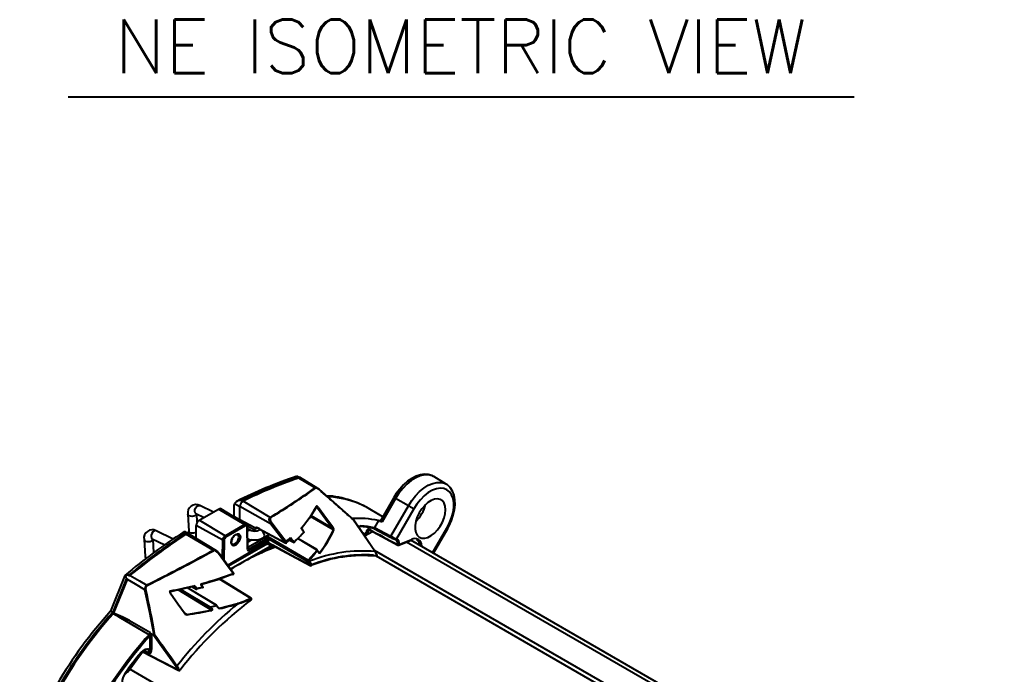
# Model space of a CAD drawing. Extents: x 6 to 134, y 1 to 99.
# Drawn here: x 80.23 to 93.86, y 22.84 to 31.99 of the extents above; entities that cross this region are included whole.
import ezdxf
from ezdxf.enums import TextEntityAlignment as Align

# ---------------------------------------------------------------- set-up
doc = ezdxf.new("R2010")
doc.units = 0
doc.header["$MEASUREMENT"] = 0
doc.layers.add('OBJECT', color=7, linetype='CONTINUOUS')
doc.styles.get("Standard").update_dxf_attribs({"font": 'SIMPLEX'})

msp = doc.modelspace()

# ---------------------------------------------------------------- linework, layer by layer
at = {"layer": 'OBJECT', "color": 1}
msp.add_line((80.914, 30.914), (91.901, 30.914), dxfattribs=at)
at = {"layer": 'OBJECT'}
for p, q in [((84.125, 25.606), (84.145, 25.595)), ((84.402, 25.438), (84.145, 25.595)), ((86.2, 25.497), (86.026, 25.602)), ((83.239, 25.228), (83.236, 25.208)), ((83.239, 25.228), (83.313, 25.184)), ((83.343, 25.267), (83.358, 25.259)), ((83.738, 25.032), (83.358, 25.259)), ((85.467, 25.311), (85.283, 24.992)), ((85.491, 25.297), (85.303, 24.972)), ((85.669, 25.194), (85.491, 25.297)), ((82.7, 25.085), (82.813, 25.031)), ((82.746, 24.992), (83.017, 25.149)), ((82.943, 25.106), (82.755, 25.198)), ((83.38, 24.932), (83.017, 25.149)), ((83.406, 24.934), (83.048, 25.151)), ((83.236, 25.043), (83.236, 25.208)), ((83.313, 24.996), (83.313, 25.184)), ((83.744, 24.944), (83.313, 25.184)), ((84.4, 25.161), (84.38, 25.172)), ((85.109, 25.161), (85.094, 25.17)), ((85.311, 25.04), (85.155, 25.134)), ((85.423, 24.768), (85.669, 25.194)), ((85.744, 25.15), (85.503, 24.732)), ((82.585, 25.076), (82.601, 24.839)), ((82.718, 24.964), (82.71, 25.08)), ((83.109, 24.775), (82.746, 24.992)), ((83.236, 25.043), (83.313, 24.996)), ((83.521, 24.884), (83.313, 24.996)), ((83.321, 24.986), (83.321, 24.992)), ((83.398, 24.939), (83.398, 24.95)), ((84.623, 24.859), (84.3, 25.046)), ((84.308, 25.058), (84.601, 24.888)), ((84.903, 24.998), (85.208, 24.551)), ((85.252, 24.988), (85.196, 24.891)), ((85.267, 24.979), (85.252, 24.988)), ((82.381, 24.729), (82.143, 24.845)), ((82.593, 24.803), (82.538, 24.833)), ((82.701, 24.738), (82.703, 24.919)), ((83.073, 24.713), (82.703, 24.919)), ((83.109, 24.775), (83.38, 24.932)), ((83.391, 24.914), (83.119, 24.757)), ((83.421, 24.581), (83.416, 24.899)), ((83.537, 24.843), (83.42, 24.911)), ((83.425, 24.587), (83.42, 24.906)), ((83.467, 24.851), (83.421, 24.873)), ((83.578, 24.879), (83.944, 24.682)), ((83.581, 24.872), (83.948, 24.675)), ((83.595, 24.865), (83.581, 24.857)), ((83.944, 24.682), (83.744, 24.944)), ((84.206, 24.822), (84.074, 24.684)), ((85.063, 24.796), (85.027, 24.816)), ((85.058, 24.772), (85.166, 24.834)), ((85.124, 24.854), (85.113, 24.849)), ((85.187, 24.879), (85.423, 24.75)), ((85.194, 24.889), (85.196, 24.891)), ((85.196, 24.891), (85.423, 24.768)), ((86.009, 24.536), (86.209, 24.882)), ((86.019, 24.53), (86.219, 24.876)), ((81.974, 24.723), (81.989, 24.486)), ((82.088, 24.732), (82.263, 24.647)), ((82.111, 24.537), (82.099, 24.727)), ((82.545, 24.807), (82.56, 24.798)), ((82.941, 24.572), (82.56, 24.798)), ((82.985, 24.566), (82.594, 24.803)), ((83.069, 24.467), (83.073, 24.713)), ((83.094, 24.713), (83.09, 24.438)), ((83.143, 24.366), (83.688, 24.681)), ((83.478, 24.719), (83.424, 24.688)), ((83.652, 24.744), (83.425, 24.612)), ((83.432, 24.587), (83.677, 24.729)), ((83.688, 24.711), (83.442, 24.569)), ((83.644, 24.748), (83.725, 24.795)), ((83.652, 24.743), (83.652, 24.744)), ((83.677, 24.729), (83.652, 24.743)), ((83.664, 24.76), (83.688, 24.747)), ((83.681, 24.726), (83.677, 24.729)), ((83.685, 24.772), (84.27, 24.434)), ((83.688, 24.747), (83.696, 24.741)), ((83.688, 24.681), (83.688, 24.711)), ((84.259, 24.416), (83.696, 24.741)), ((83.709, 24.711), (83.709, 24.681)), ((83.709, 24.681), (83.755, 24.654)), ((83.963, 24.678), (84.021, 24.728)), ((84.007, 24.715), (84.065, 24.684)), ((84.01, 24.719), (84.054, 24.695)), ((84.054, 24.695), (84.024, 24.735)), ((84.385, 24.58), (84.124, 24.736)), ((84.388, 24.581), (84.125, 24.738)), ((85.054, 24.783), (85.063, 24.796)), ((85.425, 24.75), (85.423, 24.75)), ((85.495, 24.735), (85.503, 24.732)), ((85.535, 24.643), (85.708, 24.715)), ((85.539, 24.651), (85.713, 24.723)), ((93.842, 19.955), (85.643, 24.688)), ((93.865, 20.001), (85.703, 24.713)), ((85.834, 24.639), (85.762, 24.679)), ((83.698, 24.662), (83.155, 24.349)), ((83.182, 24.311), (83.745, 24.636)), ((83.425, 24.591), (83.432, 24.587)), ((83.756, 24.618), (83.611, 24.534)), ((83.745, 24.636), (83.698, 24.662)), ((83.781, 24.639), (83.774, 24.636)), ((83.776, 24.641), (84.298, 24.359)), ((84.27, 24.434), (84.393, 24.574)), ((84.407, 24.558), (84.395, 24.574)), ((84.404, 24.555), (84.412, 24.55)), ((93.714, 19.652), (85.197, 24.568)), ((85.834, 24.637), (85.834, 24.639)), ((85.855, 24.641), (85.857, 24.624)), ((83.222, 24.257), (83.023, 24.529)), ((84.268, 24.404), (84.259, 24.416)), ((84.277, 24.43), (84.286, 24.418)), ((85.183, 24.504), (85.23, 24.499)), ((93.695, 19.598), (85.223, 24.488)), ((85.226, 24.518), (85.228, 24.512)), ((84.311, 24.367), (84.314, 24.368)), ((81.705, 24.22), (81.505, 23.721)), ((81.729, 24.183), (81.537, 23.705)), ((81.552, 23.696), (81.74, 24.164)), ((83.463, 23.902), (83.03, 24.17)), ((83.47, 23.903), (83.035, 24.172)), ((83.219, 24.249), (83.22, 24.25)), ((82.666, 24.065), (82.339, 23.993)), ((82.361, 23.998), (82.34, 23.986)), ((82.919, 23.737), (82.45, 24.018)), ((82.46, 24.02), (82.911, 23.75)), ((82.892, 23.777), (82.478, 24.024)), ((82.488, 24.026), (82.895, 23.783)), ((82.984, 23.805), (82.58, 24.046)), ((82.986, 23.805), (82.582, 24.047)), ((82.645, 24.06), (82.702, 24.028)), ((82.647, 24.061), (82.701, 24.031)), ((82.666, 24.065), (82.666, 24.065)), ((82.689, 24.052), (82.668, 24.064)), ((82.704, 24.031), (82.689, 24.052)), ((82.698, 24.06), (82.711, 24.042)), ((82.778, 24.094), (82.774, 24.093)), ((82.777, 24.105), (82.785, 24.107)), ((82.782, 24.081), (82.799, 24.057)), ((83.463, 23.902), (83.463, 23.902)), ((83.469, 23.895), (83.469, 23.895)), ((83.476, 23.89), (83.474, 23.898)), ((83.474, 23.898), (83.474, 23.898)), ((82.574, 23.676), (82.919, 23.737)), ((82.911, 23.75), (82.892, 23.777)), ((82.987, 23.803), (83.006, 23.776)), ((83.012, 23.773), (83.031, 23.762)), ((83.031, 23.762), (83.282, 23.828)), ((81.533, 23.708), (81.533, 23.707)), ((81.533, 23.707), (81.537, 23.705)), ((81.552, 23.696), (81.533, 23.707)), ((81.537, 23.705), (81.552, 23.696)), ((81.537, 23.705), (81.552, 23.696)), ((81.552, 23.696), (81.77, 23.591)), ((81.77, 23.591), (82.062, 23.422)), ((82.543, 23.695), (82.574, 23.676)), ((82.058, 23.378), (82.059, 23.385)), ((82.058, 23.377), (82.058, 23.378)), ((82.058, 23.183), (82.058, 23.377)), ((82.107, 23.384), (82.07, 23.405)), ((82.079, 23.378), (82.079, 23.377)), ((82.079, 23.377), (82.079, 23.184)), ((82.423, 22.944), (82.107, 23.384)), ((81.899, 23.079), (81.887, 23.085)), ((81.911, 23.106), (81.906, 23.109)), ((81.91, 23.111), (81.91, 23.113)), ((81.916, 23.1), (81.911, 23.106)), ((81.931, 23.137), (81.931, 23.12)), ((81.947, 23.159), (82.46, 22.891)), ((82.058, 23.125), (81.968, 23.174)), ((92.282, 16.842), (81.775, 22.908))]:
    msp.add_line(p, q, dxfattribs=at)
at = {"layer": 'OBJECT', "flags": 128}
for points in [[(86.021, 25.603), (85.997, 25.617), (85.947, 25.631), (85.893, 25.635), (85.837, 25.627), (85.778, 25.608), (85.718, 25.577), (85.659, 25.537), (85.602, 25.487), (85.549, 25.429), (85.501, 25.365), (85.467, 25.311)], [(84.125, 25.606), (84.104, 25.603), (84.103, 25.602)], [(84.13, 25.593), (84.127, 25.597), (84.125, 25.606)], [(84.138, 25.582), (84.138, 25.582), (84.139, 25.583), (84.138, 25.584), (84.134, 25.589), (84.13, 25.593)], [(84.364, 25.444), (84.242, 25.518), (84.138, 25.582)], [(86.026, 25.602), (86, 25.615), (85.949, 25.627), (85.894, 25.627), (85.834, 25.613), (85.772, 25.586), (85.71, 25.547), (85.65, 25.498), (85.592, 25.438), (85.538, 25.371), (85.491, 25.297)], [(85.669, 25.194), (85.716, 25.267), (85.769, 25.334), (85.827, 25.393), (85.887, 25.442), (85.948, 25.481), (86.01, 25.507), (86.069, 25.521), (86.124, 25.522), (86.174, 25.509), (86.202, 25.496)], [(86.219, 24.876), (86.24, 24.914), (86.273, 24.987), (86.298, 25.062), (86.315, 25.136), (86.323, 25.208), (86.321, 25.278), (86.31, 25.343), (86.287, 25.4), (86.255, 25.449), (86.215, 25.486), (86.201, 25.494)], [(84.42, 25.421), (84.401, 25.435), (84.389, 25.441), (84.377, 25.441), (84.371, 25.439)], [(84.398, 25.441), (84.399, 25.44), (84.42, 25.425)], [(84.42, 25.425), (84.665, 25.211), (84.907, 24.996)], [(84.42, 25.425), (84.421, 25.425), (84.421, 25.425), (84.421, 25.424), (84.421, 25.424), (84.421, 25.424), (84.421, 25.423), (84.421, 25.422), (84.42, 25.421)], [(86.209, 24.882), (86.246, 24.954), (86.274, 25.028), (86.294, 25.101), (86.304, 25.172), (86.304, 25.238), (86.294, 25.298), (86.274, 25.349), (86.246, 25.389), (86.209, 25.419), (86.165, 25.436), (86.116, 25.44), (86.062, 25.432), (86.005, 25.411), (85.948, 25.378), (85.892, 25.334), (85.838, 25.28), (85.788, 25.218), (85.744, 25.15)], [(85.491, 25.297), (85.483, 25.302), (85.476, 25.306), (85.471, 25.308), (85.468, 25.31), (85.467, 25.311)], [(86.19, 25.139), (86.185, 25.189), (86.17, 25.231), (86.147, 25.263), (86.115, 25.284), (86.077, 25.292), (86.034, 25.287), (85.988, 25.269), (85.942, 25.239), (85.898, 25.2), (85.857, 25.151), (85.822, 25.096), (85.794, 25.038), (85.775, 24.978), (85.765, 24.921), (85.765, 24.867), (85.775, 24.821), (85.794, 24.784), (85.822, 24.758), (85.857, 24.743), (85.898, 24.742), (85.942, 24.753), (85.988, 24.777), (86.034, 24.812), (86.077, 24.856), (86.115, 24.908), (86.147, 24.965), (86.17, 25.025), (86.185, 25.084), (86.19, 25.139)], [(82.7, 25.085), (82.699, 25.086), (82.688, 25.098), (82.683, 25.116), (82.685, 25.138), (82.694, 25.161), (82.707, 25.181), (82.724, 25.195), (82.741, 25.2), (82.755, 25.198)], [(82.695, 25.087), (82.697, 25.087), (82.7, 25.085)], [(84.38, 25.172), (84.281, 25.015), (84.17, 24.873)], [(84.385, 25.172), (84.39, 25.169), (84.4, 25.161)], [(84.413, 25.17), (84.402, 25.182), (84.397, 25.186), (84.393, 25.188), (84.39, 25.188), (84.387, 25.187), (84.386, 25.185)], [(84.601, 24.888), (84.512, 25.009), (84.4, 25.161)], [(84.413, 25.17), (84.525, 25.019), (84.614, 24.898)], [(85.744, 25.15), (85.738, 25.154), (85.729, 25.159), (85.72, 25.165), (85.71, 25.171), (85.699, 25.177), (85.689, 25.183), (85.678, 25.189), (85.669, 25.194)], [(82.692, 25.059), (82.672, 25.051), (82.648, 25.047), (82.624, 25.048), (82.604, 25.055), (82.59, 25.065), (82.585, 25.076)], [(82.71, 25.081), (82.705, 25.07), (82.692, 25.059)], [(83.744, 24.944), (83.728, 24.979), (83.725, 25.001), (83.727, 25.017), (83.731, 25.025), (83.737, 25.031), (83.738, 25.032)], [(83.744, 25.027), (83.743, 25.026), (83.74, 25.022), (83.738, 25.015), (83.738, 25.003), (83.744, 24.986), (83.761, 24.957)], [(83.761, 24.957), (83.779, 24.934), (83.851, 24.84), (83.962, 24.696)], [(84.907, 24.996), (84.907, 24.996), (84.906, 24.994), (84.906, 24.994)], [(85.267, 24.979), (85.264, 24.985), (85.268, 24.988), (85.278, 24.986)], [(85.283, 24.992), (85.28, 24.988), (85.277, 24.987), (85.275, 24.986), (85.275, 24.986)], [(85.284, 24.992), (85.283, 24.991), (85.286, 24.985), (85.295, 24.978), (85.303, 24.972)], [(82.143, 24.845), (82.13, 24.847), (82.112, 24.841), (82.096, 24.828), (82.082, 24.808), (82.074, 24.785), (82.072, 24.763), (82.076, 24.745), (82.087, 24.733), (82.088, 24.732)], [(82.702, 24.819), (82.687, 24.814), (82.663, 24.81), (82.639, 24.812), (82.619, 24.818), (82.606, 24.828), (82.601, 24.839)], [(83.644, 24.748), (83.646, 24.75), (83.655, 24.762), (83.657, 24.781), (83.652, 24.803), (83.641, 24.825), (83.626, 24.843), (83.609, 24.855), (83.592, 24.86), (83.582, 24.857)], [(84.209, 24.829), (84.203, 24.837), (84.177, 24.872)], [(84.178, 24.871), (84.194, 24.849), (84.209, 24.828)], [(84.629, 24.856), (84.629, 24.857), (84.63, 24.861), (84.629, 24.867), (84.624, 24.881), (84.614, 24.898)], [(84.966, 24.906), (84.998, 24.913), (85.002, 24.913)], [(85.113, 24.849), (85.104, 24.825), (85.079, 24.783)], [(85.123, 24.857), (85.124, 24.856), (85.523, 24.644)], [(85.194, 24.889), (85.193, 24.885), (85.191, 24.882), (85.189, 24.88), (85.187, 24.879), (85.187, 24.879)], [(86.209, 24.882), (86.214, 24.879), (86.218, 24.877), (86.219, 24.876), (86.219, 24.876)], [(81.974, 24.723), (81.979, 24.712), (81.992, 24.702), (82.012, 24.695), (82.036, 24.694), (82.06, 24.697), (82.08, 24.706)], [(82.08, 24.706), (82.094, 24.717), (82.098, 24.728)], [(82.084, 24.734), (82.085, 24.734), (82.088, 24.732)], [(83.19, 24.683), (83.195, 24.714), (83.209, 24.747), (83.23, 24.775), (83.255, 24.795), (83.28, 24.804), (83.301, 24.8), (83.315, 24.784), (83.32, 24.758), (83.315, 24.726), (83.301, 24.694), (83.28, 24.665), (83.255, 24.645), (83.23, 24.636), (83.209, 24.64), (83.195, 24.657), (83.19, 24.683)], [(83.204, 24.731), (83.215, 24.752), (83.233, 24.774), (83.252, 24.789), (83.269, 24.795), (83.281, 24.794), (83.282, 24.793)], [(83.205, 24.66), (83.206, 24.659), (83.224, 24.656), (83.244, 24.663), (83.265, 24.68), (83.283, 24.704), (83.295, 24.731), (83.299, 24.758), (83.295, 24.779), (83.283, 24.793), (83.283, 24.793)], [(83.652, 24.744), (83.651, 24.744), (83.645, 24.749)], [(83.964, 24.677), (83.965, 24.678), (83.967, 24.681), (83.967, 24.684), (83.966, 24.688), (83.965, 24.692), (83.962, 24.696)], [(84.022, 24.75), (84.028, 24.742), (84.052, 24.711), (84.06, 24.7)], [(84.06, 24.7), (84.067, 24.693), (84.07, 24.691), (84.072, 24.69), (84.074, 24.69), (84.076, 24.69), (84.076, 24.691)], [(85.423, 24.75), (85.423, 24.751), (85.422, 24.752), (85.421, 24.754), (85.42, 24.756), (85.42, 24.759), (85.421, 24.762), (85.422, 24.765), (85.423, 24.768)], [(85.48, 24.727), (85.484, 24.726), (85.489, 24.727), (85.492, 24.73), (85.495, 24.735)], [(85.486, 24.725), (85.48, 24.727), (85.48, 24.727)], [(85.499, 24.716), (85.493, 24.722), (85.486, 24.725)], [(82.941, 24.572), (82.949, 24.575), (82.96, 24.575), (82.977, 24.57), (83.001, 24.553), (83.022, 24.527)], [(83.016, 24.527), (82.996, 24.548), (82.975, 24.563), (82.961, 24.568), (82.952, 24.568), (82.946, 24.566)], [(83.426, 24.585), (83.425, 24.586), (83.425, 24.587)], [(83.768, 24.642), (83.766, 24.639), (83.765, 24.636)], [(83.773, 24.648), (84.037, 24.505), (84.29, 24.368)], [(83.776, 24.641), (83.776, 24.641), (83.776, 24.641)], [(84.393, 24.574), (84.391, 24.575), (84.385, 24.58)], [(84.388, 24.581), (84.388, 24.581), (84.388, 24.581)], [(84.427, 24.526), (84.409, 24.549), (84.408, 24.55), (84.397, 24.565)], [(84.423, 24.536), (84.42, 24.541), (84.409, 24.552)], [(84.412, 24.55), (84.424, 24.54), (84.427, 24.535)], [(85.232, 24.501), (85.225, 24.519), (85.207, 24.554)], [(85.519, 24.652), (85.519, 24.65), (85.519, 24.648), (85.52, 24.646), (85.521, 24.645), (85.522, 24.644), (85.522, 24.644), (85.522, 24.644)], [(81.989, 24.486), (81.993, 24.46), (81.996, 24.451)], [(83.023, 24.53), (83.023, 24.53), (83.023, 24.53), (83.022, 24.53), (83.02, 24.529), (83.018, 24.528), (83.016, 24.527)], [(83.219, 24.249), (83.15, 24.343), (83.016, 24.527)], [(84.29, 24.368), (84.282, 24.383), (84.268, 24.404)], [(84.286, 24.418), (84.301, 24.394), (84.314, 24.368)], [(84.427, 24.526), (84.427, 24.526), (84.423, 24.536)], [(85.218, 24.489), (85.22, 24.488), (85.221, 24.488)], [(85.232, 24.501), (85.233, 24.504), (85.233, 24.507), (85.233, 24.507)], [(84.307, 24.357), (84.309, 24.357), (84.311, 24.358)], [(84.308, 24.357), (84.309, 24.357), (84.31, 24.358), (84.31, 24.36), (84.311, 24.362), (84.311, 24.364), (84.311, 24.367)], [(81.705, 24.219), (81.71, 24.221), (81.72, 24.218)], [(81.729, 24.183), (81.725, 24.192), (81.72, 24.218)], [(81.74, 24.164), (81.74, 24.165), (81.74, 24.167), (81.739, 24.169), (81.734, 24.177), (81.729, 24.183)], [(81.987, 24.02), (81.853, 24.098), (81.74, 24.164)], [(81.758, 24.223), (81.765, 24.221), (81.77, 24.221), (81.774, 24.22), (81.778, 24.22), (81.779, 24.22), (81.78, 24.221), (81.781, 24.221)], [(81.781, 24.221), (81.91, 24.146), (82.013, 24.086)], [(83.216, 24.237), (83.005, 24.161), (82.783, 24.095)], [(83.219, 24.236), (83.22, 24.236), (83.221, 24.238), (83.221, 24.24), (83.221, 24.243), (83.22, 24.246), (83.219, 24.249)], [(83.219, 24.235), (83.22, 24.236), (83.221, 24.236)], [(83.22, 24.25), (83.221, 24.25), (83.222, 24.251), (83.223, 24.253), (83.223, 24.256), (83.222, 24.257)], [(83.221, 24.236), (83.222, 24.237), (83.223, 24.239), (83.223, 24.241), (83.223, 24.244), (83.221, 24.247), (83.22, 24.25)], [(83.221, 24.236), (83.224, 24.238), (83.226, 24.242), (83.227, 24.245), (83.227, 24.248), (83.226, 24.25), (83.225, 24.254), (83.222, 24.257)], [(82.113, 23.383), (82.055, 23.703), (81.987, 24.02)], [(82.34, 24.005), (82.337, 24.003), (82.334, 24.001), (82.332, 23.998), (82.331, 23.993), (82.332, 23.985), (82.339, 23.973)], [(82.666, 24.065), (82.667, 24.064), (82.668, 24.064), (82.668, 24.064)], [(82.668, 24.064), (82.669, 24.064), (82.669, 24.066), (82.67, 24.068), (82.669, 24.071), (82.669, 24.074), (82.668, 24.077)], [(82.689, 24.052), (82.679, 24.059), (82.676, 24.061)], [(82.701, 24.031), (82.702, 24.03), (82.703, 24.03), (82.704, 24.031), (82.704, 24.031)], [(82.793, 24.051), (82.76, 24.043), (82.704, 24.029)], [(82.708, 24.028), (82.708, 24.028), (82.709, 24.029), (82.71, 24.029)], [(82.711, 24.042), (82.762, 24.054), (82.79, 24.062)], [(82.77, 24.098), (82.771, 24.1), (82.772, 24.102)], [(82.772, 24.088), (82.771, 24.093), (82.77, 24.098)], [(82.77, 24.098), (82.773, 24.097), (82.775, 24.096), (82.777, 24.095), (82.778, 24.094), (82.778, 24.092), (82.777, 24.091), (82.775, 24.091), (82.773, 24.09)], [(82.772, 24.102), (82.774, 24.104), (82.777, 24.105)], [(82.772, 24.102), (82.775, 24.101), (82.777, 24.099), (82.779, 24.097), (82.78, 24.095), (82.779, 24.094), (82.778, 24.093), (82.776, 24.093), (82.774, 24.093)], [(82.772, 24.088), (82.774, 24.089), (82.776, 24.089), (82.778, 24.089), (82.779, 24.089), (82.779, 24.088), (82.779, 24.088)], [(82.777, 24.08), (82.772, 24.088), (82.772, 24.088)], [(82.777, 24.105), (82.779, 24.103), (82.781, 24.101), (82.782, 24.098), (82.783, 24.096), (82.783, 24.094), (82.782, 24.093), (82.78, 24.093), (82.778, 24.094)], [(82.783, 24.082), (82.783, 24.082), (82.782, 24.083), (82.781, 24.082), (82.78, 24.082), (82.779, 24.081), (82.777, 24.08)], [(82.79, 24.062), (82.779, 24.078), (82.777, 24.08)], [(82.783, 24.095), (82.784, 24.094), (82.785, 24.094), (82.786, 24.095), (82.787, 24.096), (82.787, 24.099), (82.787, 24.101), (82.786, 24.104), (82.785, 24.107)], [(82.797, 24.05), (82.798, 24.051), (82.798, 24.052), (82.798, 24.053), (82.797, 24.055), (82.794, 24.059), (82.792, 24.06), (82.791, 24.061), (82.791, 24.062), (82.791, 24.062), (82.79, 24.062), (82.79, 24.062)], [(82.793, 24.051), (82.795, 24.05), (82.797, 24.05)], [(82.345, 23.976), (82.342, 23.981), (82.339, 23.987), (82.339, 23.99), (82.339, 23.991), (82.34, 23.991), (82.34, 23.991), (82.34, 23.992), (82.34, 23.992), (82.34, 23.992)], [(82.533, 23.696), (82.447, 23.819), (82.339, 23.973)], [(82.344, 23.974), (82.452, 23.82), (82.539, 23.697)], [(83.282, 23.828), (83.375, 23.862), (83.463, 23.902)], [(83.474, 23.898), (83.475, 23.898), (83.474, 23.898), (83.472, 23.897), (83.469, 23.895)], [(83.474, 23.88), (83.47, 23.891), (83.469, 23.895)], [(83.474, 23.898), (83.473, 23.901), (83.47, 23.903)], [(82.895, 23.783), (82.9, 23.781), (82.901, 23.781)], [(82.901, 23.781), (82.946, 23.791), (82.987, 23.8)], [(82.988, 23.795), (82.948, 23.786), (82.906, 23.777)], [(82.906, 23.777), (82.918, 23.761), (82.92, 23.758)], [(82.919, 23.737), (82.92, 23.737), (82.92, 23.737), (82.921, 23.738), (82.921, 23.738), (82.921, 23.738), (82.921, 23.739), (82.92, 23.74), (82.916, 23.746), (82.911, 23.75)], [(82.92, 23.758), (82.926, 23.747), (82.927, 23.741), (82.927, 23.738), (82.926, 23.735), (82.924, 23.734), (82.921, 23.733)], [(82.987, 23.8), (82.987, 23.8), (82.987, 23.801), (82.987, 23.802), (82.984, 23.805)], [(82.991, 23.801), (82.989, 23.803), (82.986, 23.805)], [(83.002, 23.776), (82.99, 23.792), (82.988, 23.795)], [(82.991, 23.801), (82.991, 23.8), (82.99, 23.799)], [(83.007, 23.778), (83.007, 23.778), (83.007, 23.778), (83.006, 23.778), (83.005, 23.778), (83.003, 23.777), (83.002, 23.776)], [(81.77, 23.591), (81.676, 23.635), (81.577, 23.677), (81.551, 23.684), (81.543, 23.685), (81.542, 23.684), (81.541, 23.684), (81.54, 23.684)], [(82.043, 23.392), (81.968, 23.436), (81.625, 23.635), (81.54, 23.684)], [(82.059, 23.385), (82.06, 23.392), (82.061, 23.397), (82.062, 23.401), (82.063, 23.403), (82.064, 23.404), (82.065, 23.405), (82.066, 23.406), (82.069, 23.405), (82.07, 23.405)], [(82.058, 23.125), (82.058, 23.125), (82.058, 23.129), (82.052, 23.159), (82.037, 23.179), (82.014, 23.188), (81.986, 23.184), (81.956, 23.168), (81.927, 23.139), (81.927, 23.139)], [(81.932, 23.141), (81.965, 23.173), (81.998, 23.191), (82.03, 23.196), (82.055, 23.186), (82.058, 23.183)], [(81.775, 22.908), (81.911, 23.095), (81.958, 23.155)], [(81.927, 23.139), (81.93, 23.137), (81.933, 23.137), (81.933, 23.138), (81.932, 23.141)], [(81.951, 23.162), (82.19, 23.037), (82.444, 22.905)], [(82.444, 22.905), (82.44, 22.914), (82.423, 22.944)], [(81.706, 22.853), (81.709, 22.851), (81.711, 22.851), (81.712, 22.852), (81.71, 22.854)]]:
    msp.add_lwpolyline(points, dxfattribs=at)
at = {"layer": 'OBJECT'}
for centre, radius, start, end in [((85.99, 19.88), 6.026, 108.2496, 116.8679), ((86.032, 19.879), 6.022, 108.4073, 116.5206), ((86.051, 19.863), 6.03, 108.496, 116.5173), ((77.55, 35.123), 11.837, 301.5139, 305.145), ((77.501, 35.215), 11.948, 301.4976, 305.0977), ((84.379, 25.415), 0.0325, 53.7758, 116.0848), ((84.358, 25.428), 0.017, 39.0468, 67.6616), ((56.736, -6.556), 42.296, 48.2398, 49.1161), ((83.323, 25.165), 0.104, 78.6931, 143.0176), ((83.404, 25.18), 0.0911, 120.0392, 177.6261), ((84.473, 24.156), 1.179, 70.6418, 87.4528), ((84.447, 23.931), 1.4, 72.2103, 86.4521), ((84.475, 23.996), 1.326, 59.1534, 86.8165), ((84.484, 24.058), 1.268, 61.2629, 72.0772), ((82.7, 25.096), 0.116, 61.6078, 189.7919), ((83.035, 25.126), 0.0287, 63.0702, 127.2888), ((82.767, 26.101), 1.86, 319.1647, 330.515), ((84.382, 25.18), 0.00792, 255.6109, 326.419), ((84.381, 25.179), 0.00823, 334.7288, 55.8052), ((84.44, 25.12), 0.0572, 118.5367, 134.6333), ((85.439, 25.327), 0.485, 313.6538, 346.3516), ((82.796, 24.914), 0.0924, 122.6526, 176.7699), ((83.729, 25.015), 0.0186, 38.0571, 62.4114), ((83.799, 24.891), 0.0761, 120.0897, 136.7706), ((84.949, 23.497), 1.522, 78.5138, 92.7317), ((-21.563, -48.075), 129.131, 34.22471, 34.4616), ((85.301, 25.055), 0.0832, 245.9759, 271.4664), ((87.482, 17.266), 9.041, 123.1677, 129.7108), ((82.088, 24.743), 0.116, 61.6079, 189.7918), ((82.475, 24.8), 0.0703, 5.3232, 27.171), ((82.518, 24.835), 0.0834, 337.5058, 3.0701), ((83.395, 24.912), 0.0245, 64.0951, 127.1813), ((83.367, 24.913), 0.0231, 2.653, 56.7674), ((83.401, 24.902), 0.0157, 352.2852, 129.4357), ((83.391, 24.908), 0.03, 355.8191, 60.5236), ((83.413, 24.906), 0.0074, 293.8964, 356.7892), ((83.455, 24.811), 0.0417, 73.9946, 143.2834), ((83.518, 24.976), 0.135, 247.9179, 297.9434), ((83.538, 24.913), 0.0333, 238.6144, 288.221), ((83.585, 24.879), 0.00731, 173.4815, 237.3307), ((82.792, 26.053), 1.872, 313.2982, 319.154), ((84.19, 24.881), 0.0167, 167.9882, 215.5313), ((84.127, 24.868), 0.0495, 9.6609, 19.7099), ((84.163, 24.876), 0.0139, 353.0054, 37.2243), ((84.184, 24.877), 0.00809, 186.5998, 221.5259), ((84.178, 24.87), 0.00161, 76.7511, 131.2847), ((84.177, 24.872), 0.00114, 304.8171, 359.6913), ((84.207, 24.825), 0.00348, 249.608, 316.1307), ((84.21, 24.827), 0.00169, 78.9263, 130.243), ((84.206, 24.825), 0.00445, 329.0326, 53.8805), ((84.206, 24.826), 0.005, 0, 36.5959), ((84.206, 24.826), 0.005, 319.2094, 0), ((83.097, 25.565), 1.682, 322.2571, 335.187), ((83.095, 25.57), 1.692, 321.9073, 335.0738), ((84.642, 24.847), 0.0582, 118.4625, 134.3627), ((84.556, 24.831), 0.0733, 22.791, 51.6242), ((84.621, 24.847), 0.0126, 50.5368, 80.1915), ((84.984, 24.87), 0.0354, 85.5659, 115.3641), ((84.991, 24.915), 0.0112, 245.7851, 346.7106), ((84.907, 23.504), 1.403, 78.5012, 86.4929), ((84.921, 23.501), 1.414, 78.8728, 86.738), ((84.882, 24.925), 0.222, 324.3755, 341.4003), ((85.11, 24.851), 0.018, 59.7823, 169.7768), ((85.113, 24.89), 0.0415, 240.6593, 269.7031), ((85.127, 24.844), 0.0147, 113.5982, 161.6764), ((111.406, 73.348), 55.149, 241.5333, 242.004), ((85.128, 24.864), 0.00866, 164.0606, 233.1926), ((85.12, 24.852), 0.00602, 59.508, 78.3996), ((87.598, 17.166), 9.16, 123.4755, 129.6087), ((87.608, 17.164), 9.152, 123.4736, 129.546), ((82.58, 24.776), 0.0304, 64.1744, 131.5336), ((83.151, 24.709), 0.0786, 122.652, 176.7705), ((83.083, 24.734), 0.0235, 243.1, 296.3105), ((83.149, 24.71), 0.0555, 122.6528, 176.7697), ((83.096, 24.756), 0.0231, 2.653, 56.7674), ((83.284, 24.689), 0.0895, 152.5695, 180.4253), ((83.228, 24.686), 0.0343, 175.1771, 228.2037), ((83.518, 24.971), 0.255, 248.0747, 299.3921), ((83.639, 24.763), 0.0242, 303.8424, 350.399), ((83.639, 24.764), 0.0243, 303.9022, 349.1811), ((83.664, 24.749), 0.024, 303.6795, 354.1985), ((83.66, 24.76), 0.0401, 301.5698, 331.9101), ((83.699, 24.69), 0.0231, 63.2323, 117.3429), ((83.699, 24.66), 0.0231, 63.2323, 117.3429), ((83.711, 24.682), 0.0231, 182.6531, 236.7719), ((83.685, 24.682), 0.0238, 303.5173, 356.4824), ((84, 24.63), 0.0764, 120.0457, 136.7236), ((83.952, 24.682), 0.00731, 173.4847, 237.3259), ((83.955, 24.689), 0.015, 241.7344, 310.6002), ((82.676, 26.2), 1.978, 310.5349, 312.8695), ((84.015, 24.734), 0.00862, 316.5521, 7.9786), ((83.96, 24.735), 0.0638, 0.372, 13.6332), ((84.073, 24.677), 0.0257, 119.8208, 136.5555), ((84.076, 24.706), 0.0246, 206.3724, 242.834), ((84.071, 24.692), 0.00961, 233.5973, 310.4491), ((84.074, 24.687), 0.00438, 323.7362, 55.0483), ((85.025, 24.731), 0.0746, 43.8305, 59.8088), ((85.677, 25.236), 0.532, 241.4972, 250.0158), ((85.572, 25.026), 0.313, 241.9783, 253.0632), ((85.491, 24.737), 0.0129, 247.2575, 339.5297), ((85.456, 24.668), 0.0642, 345.5346, 48.0559), ((85.469, 24.668), 0.0723, 345.9855, 62.115), ((85.704, 24.723), 0.00896, 297.2136, 358.4999), ((85.759, 24.639), 0.0958, 1.2147, 118.7747), ((85.738, 24.635), 0.0956, 2.312, 58.5244), ((66.962, 53.993), 33.48, 296.7149, 298.5066), ((66.811, 54.254), 33.789, 296.7454, 298.5225), ((82.927, 24.553), 0.0231, 33.73, 52.4918), ((84.854, 21.738), 3.06, 109.6673, 122.9639), ((83.418, 24.588), 0.00742, 293.9746, 356.6895), ((83.419, 24.568), 0.0231, 2.6535, 56.7662), ((83.732, 24.655), 0.0238, 303.5187, 356.4813), ((83.653, 24.678), 0.119, 329.2734, 339.141), ((83.769, 24.646), 0.0106, 243.8956, 295.3684), ((83.788, 24.628), 0.0249, 127.7269, 145.1857), ((83.78, 24.647), 0.00663, 171.1574, 240.3597), ((83.78, 24.635), 0.00669, 127.5916, 175.5355), ((83.096, 25.595), 1.659, 315.3727, 321.6316), ((85.03, 22.565), 1.997, 84.9111, 111.8773), ((84.387, 24.578), 0.00254, 68.0699, 125.5379), ((84.381, 24.564), 0.0176, 25.8775, 67.649), ((84.373, 24.558), 0.0248, 17.2989, 39.2898), ((84.394, 24.57), 0.00432, 47.9281, 102.7204), ((84.377, 24.567), 0.0199, 354.3623, 15.6886), ((85.53, 24.675), 0.0259, 242.7139, 290.2182), ((85.529, 24.657), 0.015, 242.1977, 292.5383), ((85.53, 24.651), 0.00896, 297.2085, 358.5051), ((85.843, 24.658), 0.0207, 244.3695, 305.194), ((82.021, 24.495), 0.0332, 194.6601, 253.5144), ((84.283, 24.414), 0.0238, 123.5424, 176.4579), ((84.315, 24.362), 0.0774, 119.7351, 136.4672), ((84.325, 24.351), 0.0773, 119.7186, 136.4858), ((84.263, 24.416), 0.0196, 45.5115, 70.2497), ((85.033, 22.54), 1.958, 84.5512, 111.7882), ((85.049, 22.521), 1.987, 86.1451, 111.7101), ((84.426, 24.54), 0.00467, 230.5607, 279.5426), ((84.363, 24.532), 0.0641, 354.1113, 2.8519), ((85.22, 24.498), 0.00974, 272.9479, 8.0811), ((85.223, 24.499), 0.0109, 259.3793, 342.0144), ((85.23, 24.502), 0.00232, 272.6003, 346.6582), ((85.228, 24.498), 0.00532, 340.9542, 43.7957), ((85.221, 24.501), 0.0133, 335.1045, 25.7379), ((84.302, 24.394), 0.0285, 243.6944, 287.3256), ((84.308, 24.376), 0.0199, 202.9429, 239.0692), ((84.305, 24.369), 0.0121, 233.194, 283.1527), ((84.306, 24.365), 0.00817, 301.2339, 24.4076), ((81.749, 24.15), 0.0733, 83.3255, 113.5913), ((81.634, 28.362), 4.408, 285.1358, 291.0662), ((83.218, 24.239), 0.00335, 219.6555, 286.0393), ((82.045, 24.035), 0.0601, 122.0199, 194.7409), ((82.008, 23.967), 0.0569, 99.7126, 111.4194), ((82.042, 24.04), 0.0467, 120.9917, 201.0888), ((71.526, 21.634), 10.741, 9.3952, 12.8502), ((81.984, 24.061), 0.0386, 29.0283, 40.5492), ((81.092, 30.461), 6.576, 280.944, 283.8654), ((82.326, 23.998), 0.0156, 335.8967, 24.7462), ((82.669, 24.043), 0.0336, 29.4802, 91.7069), ((82.668, 24.052), 0.0114, 51.0323, 91.9043), ((82.725, 24.017), 0.0498, 122.0237, 135.8502), ((82.703, 24.031), 0.00252, 174.6618, 235.8021), ((82.706, 24.034), 0.00628, 232.8523, 288.7288), ((83.238, 23.665), 0.647, 144.4347, 145.5525), ((82.709, 24.035), 0.00617, 221.9504, 276.9071), ((82.666, 24.042), 0.0454, 343.312, 359.103), ((82.792, 24.093), 0.0139, 180.4617, 230.0202), ((82.78, 24.082), 0.00232, 305.0534, 358.4421), ((82.791, 24.045), 0.0173, 58.8363, 91.1086), ((82.795, 24.056), 0.00559, 290.0277, 40.2299), ((82.345, 23.966), 0.00984, 92.4966, 133.8411), ((82.343, 23.976), 0.00207, 301.4812, 359.2105), ((86.688, 19.638), 5.323, 127.1539, 142.2797), ((82.91, 25.074), 1.305, 286.6882, 295.3637), ((83.467, 23.898), 0.00641, 63.6122, 130.5919), ((83.453, 23.89), 0.0163, 18.0147, 51.9234), ((83.454, 23.89), 0.0156, 19.9145, 55.7395), ((83.47, 23.887), 0.00801, 299.184, 24.5563), ((86.147, 19.543), 6.245, 138.0133, 161.2776), ((86.796, 19.546), 5.535, 129.3863, 142.0109), ((81.692, 29.6), 5.995, 278.4779, 281.8349), ((82.9, 23.776), 0.00781, 122.4891, 176.3251), ((82.896, 23.8), 0.0237, 260.6353, 278.1436), ((82.912, 23.774), 0.0135, 151.3637, 170.0118), ((82.904, 23.735), 0.0418, 86.8565, 96.9804), ((82.885, 23.751), 0.0331, 50.604, 62.8924), ((82.947, 23.715), 0.0501, 122.0975, 135.7125), ((82.902, 23.727), 0.0199, 15.5508, 30.4383), ((82.985, 23.803), 0.00252, 66.497, 125.7056), ((82.957, 23.796), 0.0308, 358.2107, 7.6249), ((82.987, 23.794), 0.00607, 53.0873, 84.8829), ((83.334, 23.542), 0.429, 143.2844, 143.9251), ((83.032, 23.792), 0.0349, 208.1841, 270.7356), ((83.037, 23.797), 0.0343, 212.5111, 241.6369), ((83.036, 23.787), 0.0259, 233.2629, 258.9233), ((83.015, 23.752), 0.0186, 17.3403, 33.0863), ((82.067, 27.929), 4.282, 283.0414, 286.5202), ((83.269, 23.818), 0.0163, 21.9222, 39.5567), ((86.251, 19.483), 6.329, 138.1546, 161.41), ((86.267, 19.474), 6.329, 138.3137, 161.491), ((81.488, 23.651), 0.0719, 52.1624, 76.212), ((82.54, 23.689), 0.01, 92.581, 133.9907), ((82.578, 23.723), 0.0524, 210.7149, 267.0127), ((82.575, 23.719), 0.0404, 208.6954, 243.0109), ((82.579, 23.711), 0.0354, 232.5663, 262.1029), ((82.55, 23.666), 0.0259, 11.0422, 23.0343), ((86.752, 19.194), 6.308, 138.2802, 161.5198), ((86.751, 19.194), 6.287, 138.2916, 161.2734), ((81.968, 23.459), 0.101, 318.1911, 338.1878), ((82.021, 23.354), 0.0446, 32.8009, 59.2562), ((82.069, 23.357), 0.024, 65.5952, 117.0391), ((82.069, 23.357), 0.0231, 63.2378, 117.3423), ((81.832, 23.421), 0.23, 351.1106, 0.2823), ((82.023, 23.375), 0.056, 3.9229, 32.2935), ((82.111, 23.389), 0.00617, 232.2653, 291.7323), ((82.154, 23.306), 0.0876, 110.7892, 117.9856), ((9.282, -29.068), 89.763, 35.41757, 35.759), ((82.069, 23.163), 0.0231, 63.2378, 117.3423), ((81.953, 23.196), 0.127, 325.8321, 354.2178), ((81.943, 23.155), 0.119, 345.6451, 13.9986), ((86.514, 19.365), 5.938, 140.5086, 144.0116), ((81.919, 23.111), 0.00896, 177.4002, 215.8153), ((81.92, 23.132), 0.0228, 243.1996, 275.3202), ((81.917, 23.116), 0.0123, 242.305, 277.0393), ((81.533, 23.075), 0.294, 307.8572, 325.3965), ((82.489, 22.87), 0.0995, 123.7236, 132.2266), ((82.247, 22.811), 0.235, 19.5253, 37.2404), ((82.476, 22.927), 0.0385, 214.7478, 259.6413), ((81.859, 22.734), 0.191, 141.1824, 184.7025), ((82.467, 22.903), 0.0136, 275.8826, 322.7196)]:
    msp.add_arc(centre, radius, start, end, dxfattribs=at)
for centre, major_axis, ratio, start_param, end_param in [((83.579, 24.783), (-0.06, 0.1), 0.587369, 5.506285, 6.25826), ((83.59, 24.789), (-0.0526, 0.0874), 0.588821, 5.504903, 6.082642), ((83.677, 24.717), (-0.0079, 0.0128), 0.597161, 3.908363, 5.095347), ((83.687, 24.723), (-0.0154, 0.0257), 0.587369, 3.918035, 5.10502), ((83.442, 24.593), (0.015, 0.026), 0.577209, 2.373711, 3.926755), ((83.432, 24.6), (0.0071, 0.0132), 0.576691, 3.095023, 3.909497), ((83.745, 24.623), (-0.0079, 0.0128), 0.597161, 3.908363, 5.461706), ((83.755, 24.63), (-0.0154, 0.0257), 0.587369, 4.850925, 5.471378), ((81.538, 23.563), (-0.02, 0.147), 0.402711, 5.974338, 6.042786)]:
    msp.add_ellipse(centre, major_axis=major_axis, ratio=ratio, start_param=start_param, end_param=end_param, dxfattribs=at)

# ---------------------------------------------------------------- texts
at = {"layer": 'OBJECT', "color": 1}
msp.add_text('NE ISOMETRIC VIEW', height=0.75, dxfattribs=at).set_placement((86.401, 31.245), align=Align.CENTER)

doc.saveas('drawing.dxf')
